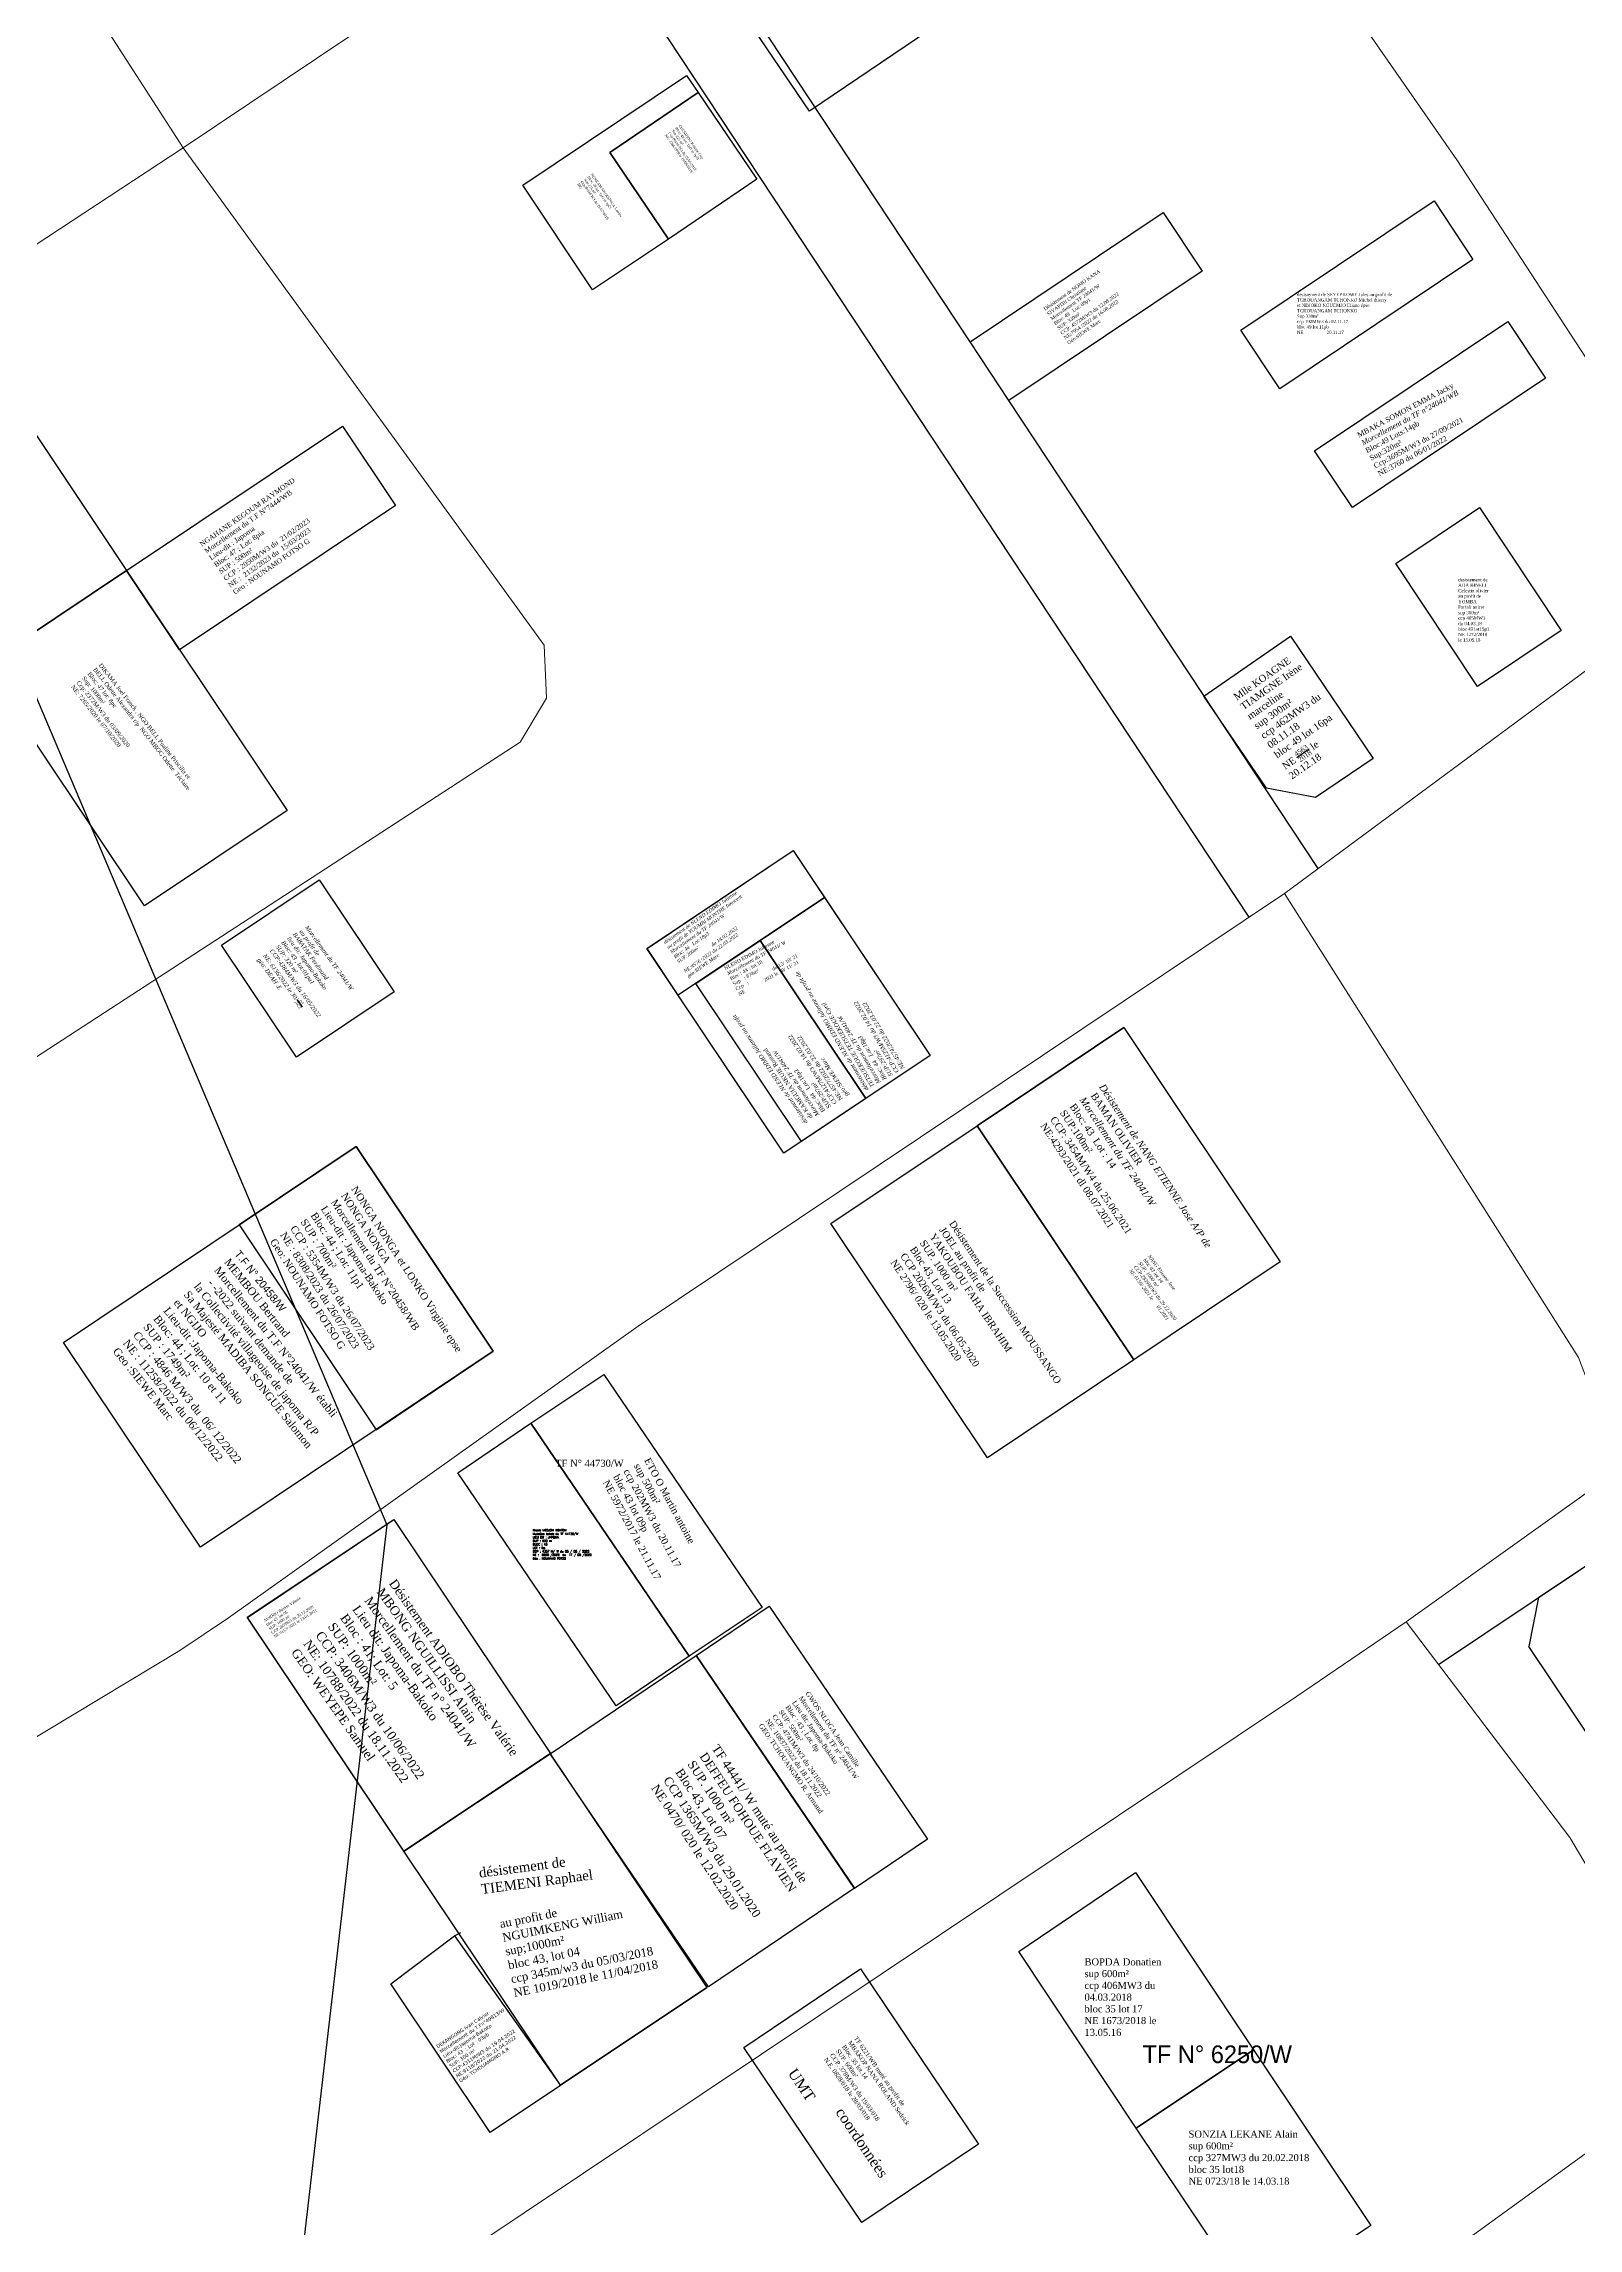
# Model space of a CAD drawing. Header units: millimetres. Extents: x 589619 to 593486, y 440379 to 445141.
# Drawn here: x 592029.3 to 592247.2, y 443443.1 to 443753.3 of the extents above; entities that cross this region are included whole.
import ezdxf

# ---------------------------------------------------------------- set-up
doc = ezdxf.new("R2010")
doc.units = ezdxf.units.MM
doc.header["$LTSCALE"] = 10
for name, color, linetype in [('end maj 26 02 2021', 7, 'Continuous'), ('MAJ DEC 2021', 7, 'Continuous'), ('MAJ JAN 2022', 1, 'Continuous'), ('MAJ NOV 2021', 7, 'Continuous'), ('MAJ OCT 2021', 7, 'Continuous'), ('Parcelle MAJ', 6, 'Continuous')]:
    doc.layers.add(name, color=color, linetype=linetype)
doc.layers.add('MAJ APRES LE 13.01.2023', color=222, linetype='Continuous', lineweight=30)
doc.layers.add('Roads_others', color=24, linetype='Continuous', lineweight=9)
doc.styles.add('Times 1.0', font='times.ttf', dxfattribs={"width": 0.99, "height": 1})

msp = doc.modelspace()

# ---------------------------------------------------------------- linework, layer by layer
at = {"lineweight": -3}
for p, q in [((592160.86, 443711.02), (592113.56, 443782.57)), ((592200.49, 443629.33), (592103.65, 443775.8)), ((592210.31, 443636.24), (592166.38, 443702.67))]:
    msp.add_line(p, q, dxfattribs=at)
at = {"color": 7, "lineweight": -3}
msp.add_line((592087.64, 443484.68), (592088.51, 443485.14), dxfattribs=at)
at = {"color": 232, "lineweight": 30, "flags": 128}
msp.add_lwpolyline([(589619, 444839), (589665, 444789), (589701, 444534), (591315, 445141), (591436, 445058), (592078, 443543), (591745, 440674), (591661, 440379)], dxfattribs=at)
msp.add_lwpolyline([(589619, 444839), (589665, 444789), (589701, 444534), (591315, 445141), (591436, 445058), (592078, 443543), (591745, 440674), (591661, 440379)], dxfattribs=at)
msp.add_lwpolyline([(589619, 444839), (589665, 444789), (589701, 444534), (591315, 445141), (591436, 445058), (592078, 443543), (591745, 440674), (591661, 440379)], dxfattribs=at)
msp.add_lwpolyline([(589619, 444839), (589665, 444789), (589701, 444534), (591315, 445141), (591436, 445058), (592078, 443543), (591745, 440674), (591661, 440379)], dxfattribs=at)
at = {"color": 5, "flags": 128}
for points in [[(592135.75, 443638.75), (592140.18, 443632.12), (592119.4, 443618.22), (592114.97, 443624.85)], [(592135.75, 443638.75), (592140.18, 443632.12), (592119.4, 443618.22), (592114.97, 443624.85)], [(592140.18, 443632.12), (592155.19, 443609.68), (592146.05, 443603.56), (592131.04, 443626)], [(592140.18, 443632.12), (592155.19, 443609.68), (592146.05, 443603.56), (592131.04, 443626)], [(592131.04, 443626), (592146.05, 443603.56), (592136.91, 443597.44), (592121.9, 443619.89)], [(592131.04, 443626), (592146.05, 443603.56), (592136.91, 443597.44), (592121.9, 443619.89)], [(592087.64, 443484.68), (592102.66, 443463.41), (592092.68, 443456.73), (592078.58, 443477.82)]]:
    msp.add_lwpolyline(points, close=True, dxfattribs=at)
at = {"color": 7, "lineweight": -3, "flags": 128}
msp.add_lwpolyline([(592068.43, 443634.62), (592079.08, 443618.7)], dxfattribs=at)
at = {"flags": 128}
msp.add_lwpolyline([(592098.46, 443557.44), (592120.94, 443524.35), (592110.59, 443517.33), (592088.12, 443550.42)], close=True, dxfattribs=at)
at = {"layer": 'end maj 26 02 2021'}
for p, q in [((592241.57, 443532.7), (592381.21, 443626.12)), ((592241.57, 443532.7), (592240.2, 443525.76)), ((592268, 443484.21), (592240.2, 443525.76))]:
    msp.add_line(p, q, dxfattribs=at)
at = {"layer": 'end maj 26 02 2021', "color": 150, "lineweight": -3}
msp.add_line((592102.69, 443463.44), (592123.46, 443477.34), dxfattribs=at)
msp.add_line((592102.69, 443463.44), (592123.46, 443477.34), dxfattribs=at)
at = {"layer": 'end maj 26 02 2021', "color": 3, "lineweight": -3, "flags": 128}
for points in [[(592154.14, 443778.83), (592165.35, 443762.27), (592138.03, 443743.77), (592126.81, 443760.33)], [(592154.14, 443778.83), (592165.35, 443762.27), (592138.03, 443743.77), (592126.81, 443760.33)], [(592121.97, 443524.46), (592144.42, 443491.41), (592123.69, 443477.42), (592101.22, 443510.52)], [(592121.97, 443524.46), (592144.42, 443491.41), (592123.69, 443477.42), (592101.22, 443510.52)]]:
    msp.add_lwpolyline(points, close=True, dxfattribs=at)
at = {"layer": 'end maj 26 02 2021', "color": 150}
for points in [[(592120.6, 443748.81), (592122.24, 443746.39), (592109.69, 443737.91), (592118.02, 443725.6), (592107.25, 443718.4), (592097.32, 443733.24)], [(592120.6, 443748.81), (592122.24, 443746.39), (592109.69, 443737.91), (592118.02, 443725.6), (592107.25, 443718.4), (592097.32, 443733.24)], [(592122.24, 443746.39), (592130.56, 443734.08), (592118.02, 443725.6), (592109.69, 443737.91)], [(592122.24, 443746.39), (592130.56, 443734.08), (592118.02, 443725.6), (592109.69, 443737.91)], [(592018.27, 443712.62), (592041.06, 443678.54), (592020.79, 443664.98), (591997.99, 443699.06)], [(592018.27, 443712.62), (592041.06, 443678.54), (592020.79, 443664.98), (591997.99, 443699.06)], [(592043.58, 443630.9), (592020.79, 443664.98), (592041.06, 443678.54), (592063.85, 443644.46)], [(592043.58, 443630.9), (592020.79, 443664.98), (592041.06, 443678.54), (592063.85, 443644.46)]]:
    msp.add_lwpolyline(points, close=True, dxfattribs=at)
at = {"layer": 'end maj 26 02 2021', "color": 150, "flags": 128}
for points in [[(592226.75, 443731.03), (592232.27, 443722.69), (592204.84, 443704.34), (592199.32, 443712.68)], [(592226.75, 443731.03), (592232.27, 443722.69), (592204.84, 443704.34), (592199.32, 443712.68)], [(592233.21, 443687.46), (592244.82, 443670), (592232.92, 443662.08), (592221.3, 443679.54)], [(592233.21, 443687.46), (592244.82, 443670), (592232.92, 443662.08), (592221.3, 443679.54)], [(592108.85, 443564.39), (592131.32, 443531.3), (592120.94, 443524.35), (592098.46, 443557.44)], [(592108.85, 443564.39), (592131.32, 443531.3), (592120.94, 443524.35), (592098.46, 443557.44)], [(592184.35, 443493.63), (592201.09, 443468.48), (592184.46, 443457.36), (592167.79, 443482.42)], [(592184.35, 443493.63), (592201.09, 443468.48), (592184.46, 443457.36), (592167.79, 443482.42)], [(592201.09, 443468.48), (592217.76, 443443.54), (592201.14, 443432.42), (592184.46, 443457.36)], [(592201.09, 443468.48), (592217.76, 443443.54), (592201.14, 443432.42), (592184.46, 443457.36)]]:
    msp.add_lwpolyline(points, close=True, dxfattribs=at)
at = {"layer": 'end maj 26 02 2021', "color": 150, "lineweight": -3, "flags": 128}
for points in [[(592206.38, 443669.22), (592218.11, 443651.82), (592209.9, 443646.29), (592202.96, 443647.64), (592194.03, 443660.68)], [(592206.38, 443669.22), (592218.11, 443651.82), (592209.9, 443646.29), (592202.96, 443647.64), (592194.03, 443660.68)], [(592161.87, 443599.7), (592184.11, 443566.45), (592163.33, 443552.55), (592141.09, 443585.8)], [(592161.87, 443599.7), (592184.11, 443566.45), (592163.33, 443552.55), (592141.09, 443585.8)]]:
    msp.add_lwpolyline(points, close=True, dxfattribs=at)
for points in [[(592182.68, 443613.63), (592161.87, 443599.7)], [(592182.68, 443613.63), (592161.87, 443599.7)], [(592182.68, 443613.63), (592161.87, 443599.7)], [(592182.68, 443613.63), (592161.87, 443599.7)], [(592079.02, 443543.78), (592101.26, 443510.54)], [(592079.02, 443543.78), (592101.26, 443510.54)], [(592079.02, 443543.78), (592101.26, 443510.54)], [(592079.02, 443543.78), (592101.26, 443510.54)]]:
    msp.add_lwpolyline(points, dxfattribs=at)
at = {"layer": 'end maj 26 02 2021', "color": 150, "linetype": 'ByBlock', "lineweight": -3, "ltscale": 0.0014, "flags": 128}
for points in [[(592182.68, 443613.63), (592204.88, 443580.35), (592184.11, 443566.45), (592161.87, 443599.7)], [(592182.68, 443613.63), (592204.88, 443580.35), (592184.11, 443566.45), (592161.87, 443599.7)], [(592182.68, 443613.63), (592204.88, 443580.35), (592184.11, 443566.45), (592161.87, 443599.7)], [(592182.68, 443613.63), (592204.88, 443580.35), (592184.11, 443566.45), (592161.87, 443599.7)], [(592079.02, 443543.78), (592101.26, 443510.54), (592080.48, 443496.64), (592058.24, 443529.88)], [(592079.02, 443543.78), (592101.26, 443510.54), (592080.48, 443496.64), (592058.24, 443529.88)], [(592079.02, 443543.78), (592101.26, 443510.54), (592080.48, 443496.64), (592058.24, 443529.88)], [(592079.02, 443543.78), (592101.26, 443510.54), (592080.48, 443496.64), (592058.24, 443529.88)], [(592101.22, 443510.52), (592123.46, 443477.34), (592102.69, 443463.44), (592080.45, 443496.69)], [(592101.22, 443510.52), (592123.46, 443477.34), (592102.69, 443463.44), (592080.45, 443496.69)]]:
    msp.add_lwpolyline(points, close=True, dxfattribs=at)
at = {"layer": 'end maj 26 02 2021', "color": 3}
msp.add_lwpolyline([(592145.3, 443479.98), (592162.06, 443455.09), (592145.46, 443443.93), (592128.71, 443468.82)], close=True, dxfattribs=at)
msp.add_lwpolyline([(592145.3, 443479.98), (592162.06, 443455.09), (592145.46, 443443.93), (592128.71, 443468.82)], close=True, dxfattribs=at)
at = {"layer": 'MAJ APRES LE 13.01.2023', "color": 232, "lineweight": 30, "flags": 128}
msp.add_lwpolyline([(592071.72, 443699.05), (592079.26, 443687.78), (592048.59, 443667.27), (592041.06, 443678.54)], close=True, dxfattribs=at)
at = {"layer": 'MAJ APRES LE 13.01.2023', "flags": 128}
msp.add_lwpolyline([(592073.68, 443596.73), (592057.04, 443585.6), (592076.49, 443556.53), (592093.12, 443567.66)], close=True, dxfattribs=at)
at = {"layer": 'MAJ DEC 2021', "linetype": 'ByBlock', "lineweight": -3, "ltscale": 0.0014, "flags": 128}
msp.add_lwpolyline([(592237.21, 443713.87), (592242.6, 443705.82), (592215.17, 443687.47), (592209.78, 443695.52)], close=True, dxfattribs=at)
msp.add_lwpolyline([(592237.21, 443713.87), (592242.6, 443705.82), (592215.17, 443687.47), (592209.78, 443695.52)], close=True, dxfattribs=at)
at = {"layer": 'MAJ JAN 2022', "color": 6, "lineweight": -3, "ltscale": 0.0014}
msp.add_line((592227.37, 443523.21), (592391.77, 443633.18), dxfattribs=at)
at = {"layer": 'MAJ JAN 2022', "flags": 128}
msp.add_lwpolyline([(592237.21, 443713.87), (592242.6, 443705.82), (592215.17, 443687.47), (592209.79, 443695.52)], close=True, dxfattribs=at)
msp.add_lwpolyline([(592237.21, 443713.87), (592242.6, 443705.82), (592215.17, 443687.47), (592209.79, 443695.52)], close=True, dxfattribs=at)
at = {"layer": 'MAJ JAN 2022', "color": 7, "ltscale": 0.0014, "flags": 128}
msp.add_lwpolyline([(592068.43, 443634.63), (592079.08, 443618.7), (592065.19, 443609.42), (592054.54, 443625.34)], close=True, dxfattribs=at)
at = {"layer": 'MAJ NOV 2021', "flags": 128}
msp.add_lwpolyline([(592135.75, 443638.75), (592155.19, 443609.67), (592134.41, 443595.78), (592114.96, 443624.85)], close=True, dxfattribs=at)
msp.add_lwpolyline([(592135.75, 443638.75), (592155.19, 443609.67), (592134.41, 443595.78), (592114.96, 443624.85)], close=True, dxfattribs=at)
at = {"layer": 'Parcelle MAJ', "color": 6, "lineweight": 30}
for p, q in [((592160.86, 443711.02), (592188.29, 443729.37)), ((592193.81, 443721.02), (592166.38, 443702.67)), ((592166.38, 443702.67), (592160.86, 443711.02))]:
    msp.add_line(p, q, dxfattribs=at)
at = {"layer": 'Parcelle MAJ', "color": 6, "lineweight": 30, "flags": 128}
msp.add_lwpolyline([(592188.29, 443729.37), (592193.81, 443721.02), (592166.38, 443702.67), (592160.86, 443711.02), (592188.29, 443729.37)], dxfattribs=at)
for points in [[(592073.68, 443596.73), (592093.12, 443567.66), (592051.56, 443539.86), (592032.12, 443568.93)], [(592079.02, 443543.78), (592101.26, 443510.54), (592080.44, 443496.68), (592058.2, 443529.93)], [(592132.32, 443531.47), (592154.79, 443498.38), (592144.45, 443491.36), (592121.97, 443524.46)]]:
    msp.add_lwpolyline(points, close=True, dxfattribs=at)
at = {"layer": 'Roads_others'}
msp.add_line((592100.37, 443667.93), (592049.08, 443738.56), dxfattribs=at)
for points in [[(591944.11, 443894.94), (591993.76, 443825.92), (592006.44, 443804.64), (592049.08, 443738.56)], [(592089.08, 443439.68), (592207.23, 443518.62), (592222.81, 443529.23), (592251, 443549.4), (592303.84, 443581.62), (592326.45, 443597.91), (592341.48, 443610.79), (592354.04, 443621.6), (592384.18, 443644.35), (592407.39, 443655.97), (592437.29, 443673.74), (592466.45, 443692.56), (592533.1, 443742.9), (592536.97, 443749.27), (592536.36, 443756.23), (592522.64, 443779.13), (592464.05, 443862.19), (592444.96, 443889.82)], [(591921.05, 443655.77), (591927.68, 443660.06), (591936.16, 443664.94), (591948.95, 443671.92), (591967.4, 443684.88), (591982.23, 443694.63), (592049.08, 443738.56), (592072.74, 443754.42), (592107.85, 443778.71), (592171.09, 443821.52), (592210.52, 443848.62), (592231.23, 443862.63)], [(592267.85, 443678.75), (592229.98, 443736.83), (592171.09, 443821.52)], [(592334.22, 443718.16), (592267.85, 443678.75), (592205.52, 443632.69), (592113.72, 443571.23), (592055.55, 443529.82), (592048.63, 443525.16), (591999.6, 443495.68), (591984.58, 443484.28), (591965.99, 443469.03)], [(591918.01, 443539.05), (591991.47, 443585.59), (592096.97, 443654.17), (592100.68, 443660.39), (592100.37, 443667.93)], [(592251, 443549.4), (592249.66, 443560.42), (592247.27, 443566.77), (592205.52, 443632.69)], [(592257.2, 443463.7), (592258.23, 443471.69), (592255.4, 443482.78), (592246.01, 443498.6), (592222.81, 443529.23)], [(592060.9, 443325.67), (592074.65, 443335.67), (592100.99, 443354.4), (592130, 443374.55), (592164.37, 443397.8), (592201.27, 443421.05), (592216, 443430.38), (592252, 443456.45), (592257.2, 443463.7)]]:
    msp.add_lwpolyline(points, dxfattribs=at)

# ---------------------------------------------------------------- texts
at = {"attachment_point": 1}
for s, insert, char_height, width, rotation in [('{\\fTimes New Roman|b0|i0|c0|p18;\\C1;Désistement de NOMO KANA \\P\\C256;SIYAPDJI Christiane\\P\\C1;Morcellement TF 24041/W\\C256;\\PBloc: 49   Lot: 09p1\\PSUP: 330m²\\PCCP: 4572M/W3 du 12.08.2022\\PNE:7954 /2022 du 16.08.2022\\P\\C1;Géo:SIEWE Marc}', (592171.23, 443715.81), 0.5, 24.0228, 34.9287), ('{\\fTimes New Roman|b0|i1|c0|p18;\\C1;désistement de NLEND EDIMO Julienne\\Pau profit de\\C256; YOUMBI MONTHE Innocent\\P\\C1;Morcellement du TF 24041/W\\C256;\\PBloc: 44   Lot:18p3\\PSUP:200m²\\PCCP:4125M/W3 du 14.02.2022\\PNE:4576 /2022 du 22.03.2022\\P\\C1;géo:SIEWE Marc}', (592117.24, 443625.88), 0.5, 24.0228, 34.9287), ('{\\fTimes New Roman|b0|i1|c0|p18;\\C1;désistement de NLEND EDIMO Julienne\\Pau profit de\\C256; YOUMBI MONTHE Innocent\\P\\C1;Morcellement du TF 24041/W\\C256;\\PBloc: 44   Lot:18p3\\PSUP:200m²\\PCCP:4125M/W3 du 14.02.2022\\PNE:4576 /2022 du 22.03.2022\\P\\C1;géo:SIEWE Marc}', (592117.24, 443625.88), 0.5, 24.0228, 34.9287), ('{\\fTimes New Roman|b0|i1|c0|p18;\\C1;désistement de NLEND EDIMO Julienne au profit de\\C256; TETSUEKOUE TETSUEKOUE Cyril\\P\\C1;Morcellement du TF 24041/W\\C256;\\PBloc: 44   Lot:18p3\\PSUP:297m²\\PCCP:4125M/W3 du 14.02.2022\\PNE:4574/2022 du 22.03.2022}', (592145.94, 443604.55), 0.6, 24.0228, 120.6716), ('{\\fTimes New Roman|b0|i1|c0|p18;\\C1;désistement de NLEND EDIMO Julienne au profit de\\C256; TETSUEKOUE TETSUEKOUE Cyril\\P\\C1;Morcellement du TF 24041/W\\C256;\\PBloc: 44   Lot:18p3\\PSUP:297m²\\PCCP:4125M/W3 du 14.02.2022\\PNE:4574/2022 du 22.03.2022}', (592145.94, 443604.55), 0.6, 24.0228, 120.6716), ('{\\fTimes New Roman|b0|i1|c0|p18;\\C1;désistement de NLEND EDIMO Julienne au profit\\P de \\fTimes New Roman|b0|i0|c0|p18;\\C256;KAMGUIA NKUIE Rostand\\P\\fTimes New Roman|b0|i1|c0|p18;\\C1;Morcellement du TF 24041/W\\fTimes New Roman|b0|i0|c0|p18;\\C256;\\PBloc: 44   Lot:18p2\\PSUP:297m²\\PCCP:4127M/W3 du 14.02.2022\\PNE:4577/2022 du 22.03.2022\\P\\fTimes New Roman|b0|i1|c0|p18;\\C1;géo:SIEWE Marc}', (592137.31, 443599.84), 0.6, 24.0228, 123.813), ('{\\fTimes New Roman|b0|i1|c0|p18;\\C1;désistement de NLEND EDIMO Julienne au profit\\P de \\fTimes New Roman|b0|i0|c0|p18;\\C256;KAMGUIA NKUIE Rostand\\P\\fTimes New Roman|b0|i1|c0|p18;\\C1;Morcellement du TF 24041/W\\fTimes New Roman|b0|i0|c0|p18;\\C256;\\PBloc: 44   Lot:18p2\\PSUP:297m²\\PCCP:4127M/W3 du 14.02.2022\\PNE:4577/2022 du 22.03.2022\\P\\fTimes New Roman|b0|i1|c0|p18;\\C1;géo:SIEWE Marc}', (592137.31, 443599.84), 0.6, 24.0228, 123.813), ('\\A1;{\\fTimes New Roman|b0|i0|c186|p18;\\C1;Désistement ADIOBO Thérèse \\fTimes New Roman|b0|i0|c0|p18;Valérie\\fTimes New Roman|b0|i0|c186|p18;\\P\\C256;MBONG NGUILLISSI Alain\\P\\C1;Morcellement du TF n° 24041/W\\C256;      \\PLieu dit: Japoma-Bakoko \\PBloc : 41; Lot: 5                                                      SUP: 1000m²                                                          CCP: 3406M/W3 du 10/06/2022                             NE: 10788/2022 du 18.11.2022                            \\C1;GEO: WEYEPE Samuel}', (592079.3, 443535.46), 1.27648, 40.4611, 305.3188), ('\\A1;{\\fTimes New Roman|b0|i0|c0|p18;GWOS NLOGA Jean Camille \\P\\C1;Morcellement du TF n° 24041/W\\C256;      \\PLieu dit: Japoma-Bakoko \\PBloc : 43 ; Lot: 8p                                                       SUP: 500m²                                                          CCP: 4741M/W3 du 24/10/2022                              NE: 10837/2022 du 18.11.2022                            GEO: TCHOUANGMO R. Armand}', (592137.99, 443519.46), 0.6887, 21.8298, 304.5881), ('{\\fVerdana|b0|i0|c0|p34;DEKANGONG Ivan Calvier\\P\\C1;Morcellement du T.Fn%%D49813/W\\P\\C256;Lieu-dit:Japoma-Bakoko\\PBloc: 43  ; Lot : 03pb\\C1;\\P\\C256;SUP: 300 m²\\PCCP:4311M/W3 du 19.04.2022\\PNE:9118/2022 du 21.04.2022\\P\\C1;Géo: TCHOUAMGMO A.R}', (592084.98, 443469.09), 0.5, 17.825, 33.5564)]:
    msp.add_mtext(s, dxfattribs=dict(at, insert=insert, char_height=char_height, width=width, rotation=rotation))
at = {"color": 3, "attachment_point": 1}
for s, insert, char_height, width, rotation in [('\\A1;{\\fTimes New Roman|b0|i0|c0|p18;NONGA NONGA et LONKO Virginie epse NONGA NONGA     \\P\\C1;Morcellement du TF N°20458/WB\\P\\C256;Lieu-dit : Japoma-Bakoko\\PBloc: 44 ; Lot: 11p1\\PSUP : 700m²\\PCCP : 5354M/W3 du 26/07/2023\\PNE : 8308/2023 du 26/07/2023\\P\\C1;Geo: NOUNAMO FOTSO G}', (592073.78, 443591.25), 1.0299, 28.8698, 302.8441), ('{\\C7;T.F N° 20458/W\\P\\fTimes New Roman|b0|i0|c186|p18;MEMBOU Bertrand\\P\\C1;Morcellement du T.F N°24041/W établi \\P  - -2022 suivant demande de \\Pla Collectivité villageoise de japoma R/P\\PSa Majesté MADIBA SONGUE Salomon\\Pet NGIJO\\P\\C256;Lieu-dit :Japoma-Bakoko\\PBloc: 44 ; Lot: 10 et 11\\PSUP : 1749m²\\PCCP : 4846 M/W3 du  06/ 12/2022\\PNE : 11258/2022 du 06/12/2022\\P\\C1;Geo :SIEWE Marc}', (592057.16, 443582.14), 1.1053, 82.6551, 308.6819)]:
    msp.add_mtext(s, dxfattribs=dict(at, insert=insert, char_height=char_height, width=width, rotation=rotation))
at = {"insert": (592098.74, 443542.4), "char_height": 0.3, "attachment_point": 1}
msp.add_mtext_dynamic_manual_height_columns('{\\Fromanc|c0;Nicole MEDJOM NGATOM \\PMutation totale du TF 44730/W  \\PLIEU DIT : JAPOMA      \\PSUP : 500 m}²{\\Fromanc|c0; \\PBLOC : 43 \\PLOT : 9p   \\PCCP : 4357 M/ W du 05 / 05 / 2022 \\PNE :  6856 /2022  du  17 / 06 /2022\\PGéo : NOUNAMO FOTSO}', width=62.0824, gutter_width=12.5, heights=[0], dxfattribs=at)
at = {"layer": 'end maj 26 02 2021', "attachment_point": 1}
for s, width, heights, insert, char_height, rotation in [('{\\fTimes New Roman|b0|i0|c0|p18;CHENDJOU Kengne Guy\\PBloc: 48 lot: 1pf1 et 1pf3\\PSup:225 m²\\PCcp:891M/W3 du 25/07/2019\\PNE: 4766/2019 le 19/09/2019}', 139.3809, [32.31], (592119.73, 443741.88), 0.3569, 304.8699), ('{\\fTimes New Roman|b0|i0|c0|p18;CHENDJOU Kengne Guy\\PBloc: 48 lot: 1pf1 et 1pf3\\PSup:225 m²\\PCcp:891M/W3 du 25/07/2019\\PNE: 4766/2019 le 19/09/2019}', 139.3809, [32.31], (592119.73, 443741.88), 0.3569, 304.8699), ('{\\fTimes New Roman|b0|i0|c0|p18;NENKAM NKOUONGA Landry\\PBloc: 48 lot: 1pf2 et 1pf3\\PSup:275 m²\\PCcp:891M/W3 du 25/07/2019\\PNE: 4793/2019 le 19/09/2019}', 139.3809, [32.31], (592107.27, 443734.94), 0.3569, 304.8699), ('{\\fTimes New Roman|b0|i0|c0|p18;NENKAM NKOUONGA Landry\\PBloc: 48 lot: 1pf2 et 1pf3\\PSup:275 m²\\PCcp:891M/W3 du 25/07/2019\\PNE: 4793/2019 le 19/09/2019}', 139.3809, [32.31], (592107.27, 443734.94), 0.3569, 304.8699), ('{\\fTimes New Roman|b0|i0|c0|p18;DIKAMA Joel Franck , NGO BELL Pualine Priscilia et\\PBELL Odette Alexandra r/p  NGO MBOG Odette  Téclaire\\PBloc: 47 lot: 8pe\\PSup: 1000m²\\PCcp: 2372M/W3 du 03/09/2020\\PNE: 7265/2020 le 07/10/2020}', 48.2286, [15.37], (592037.53, 443665.43), 0.6, 308.0204), ('{\\fTimes New Roman|b0|i0|c0|p18;DIKAMA Joel Franck , NGO BELL Pualine Priscilia et\\PBELL Odette Alexandra r/p  NGO MBOG Odette  Téclaire\\PBloc: 47 lot: 8pe\\PSup: 1000m²\\PCcp: 2372M/W3 du 03/09/2020\\PNE: 7265/2020 le 07/10/2020}', 48.2286, [15.37], (592037.53, 443665.43), 0.6, 308.0204), ('{\\fTimes New Roman|b0|i0|c0|p18;\\C1;TF 6221/WB muté au profit de\\C256; \\PMBAKOP NANA ROLAND Sedrick\\PBloc. 35 lot.14\\PSUP. 600m²\\PCCP. 378M/W3 du 19/03/018\\PN.E. 0828/018 le 28/03/018}', 73.1894, [37.13], (592144.83, 443470.46), 0.625, 305.2254), ('{\\fTimes New Roman|b0|i0|c0|p18;\\C1;TF 6221/WB muté au profit de\\C256; \\PMBAKOP NANA ROLAND Sedrick\\PBloc. 35 lot.14\\PSUP. 600m²\\PCCP. 378M/W3 du 19/03/018\\PN.E. 0828/018 le 28/03/018}', 73.1894, [37.13], (592144.83, 443470.46), 0.625, 305.2254)]:
    msp.add_mtext_dynamic_manual_height_columns(s, width=width, gutter_width=12.5, heights=heights, dxfattribs=dict(at, insert=insert, char_height=char_height, rotation=rotation))
at = {"layer": 'end maj 26 02 2021', "color": 150, "linetype": 'ByBlock', "lineweight": -3, "ltscale": 0.0014, "attachment_point": 1, "style": 'Times 1.0'}
for s, insert, char_height, width in [('desistement de SEYEP LOWE Jules au profit de\\PTCHOUANGAM TCHONKO Michel thierry et NDJOKO NGUEMJO Eliane épse TCHOUANGAM TCHONKO\\PSup 330m²\\Pccp 192MW3 du 02.11.17\\Pbloc 49 lot 11pb\\PNE 5913/17 le 20.11.17', (592207.27, 443717.95), 0.4596, 13.0462), ('desistement de SEYEP LOWE Jules au profit de\\PTCHOUANGAM TCHONKO Michel thierry et NDJOKO NGUEMJO Eliane épse TCHOUANGAM TCHONKO\\PSup 330m²\\Pccp 192MW3 du 02.11.17\\Pbloc 49 lot 11pb\\PNE 5913/17 le 20.11.17', (592207.27, 443717.95), 0.4596, 13.0462), ('desistement de ADA BINELI Celestin olivier\\Pau profit de YOMBA Parfait anicet\\Psup 300m²\\Pccp 405MW3 du 04.03.18\\Pbloc 49 lot15p1\\PNE 1272/2018 le 15.05.18 ', (592230.18, 443677.46), 0.4668, 4.4422), ('desistement de ADA BINELI Celestin olivier\\Pau profit de YOMBA Parfait anicet\\Psup 300m²\\Pccp 405MW3 du 04.03.18\\Pbloc 49 lot15p1\\PNE 1272/2018 le 15.05.18 ', (592230.18, 443677.46), 0.4668, 4.4422), ('{\\C1;TF N° 44730/W}', (592101.93, 443552.26), 1, 16.7708), ('{\\C1;TF N° 44730/W}', (592101.93, 443552.26), 1, 16.7708), ('BOPDA Donatien \\Psup 600m²\\Pccp 406MW3 du 04.03.2018\\Pbloc 35 lot 17\\PNE 1673/2018 le 13.05.16', (592177.1, 443481.46), 1, 11.829), ('BOPDA Donatien \\Psup 600m²\\Pccp 406MW3 du 04.03.2018\\Pbloc 35 lot 17\\PNE 1673/2018 le 13.05.16', (592177.1, 443481.46), 1, 11.829), ('SONZIA LEKANE Alain \\Psup 600m²\\Pccp 327MW3 du 20.02.2018\\Pbloc 35 lot18 \\PNE 0723/18 le 14.03.18', (592191.88, 443457), 1, 16.5042), ('SONZIA LEKANE Alain \\Psup 600m²\\Pccp 327MW3 du 20.02.2018\\Pbloc 35 lot18 \\PNE 0723/18 le 14.03.18', (592191.88, 443457), 1, 16.5042)]:
    msp.add_mtext(s, dxfattribs=dict(at, insert=insert, char_height=char_height, width=width))
for s, insert, char_height, width, rotation in [('\\A1;Mlle KOAGNE TIAMGNE Irène marceline\\Psup 300m²\\Pccp 462MW3 du 08.11.18\\Pbloc 49 lot 16pa\\PNE {\\H0.7x;\\S4563/2018;} le 20.12.18', (592198.15, 443660.86), 1, 10.5469, 35.0161), ('\\A1;Mlle KOAGNE TIAMGNE Irène marceline\\Psup 300m²\\Pccp 462MW3 du 08.11.18\\Pbloc 49 lot 16pa\\PNE {\\H0.7x;\\S4563/2018;} le 20.12.18', (592198.15, 443660.86), 1, 10.5469, 35.0161), ('{\\fTimes New Roman|b0|i1|c0|p18;\\W1;\\C1;Désistement de NANG ETIENNE Jose A/P de\\P \\fTimes New Roman|b0|i0|c0|p18;\\C256;BAMAN OLIVIER \\P\\fTimes New Roman|b0|i1|c0|p18;\\C1;Morcellement du TF 24041/W\\P\\fTimes New Roman|b0|i0|c0|p18;\\C256;Bloc: 43  Lot : 14\\PSUP:100m²\\PCCP: 3454M/W4 du 25.06.2021\\PNE:4293/2021 dl 08.07.2021}', (592179.95, 443605.76), 1, 68.2907, 303.6351), ('{\\fTimes New Roman|b0|i1|c0|p18;\\W1;\\C1;Désistement de NANG ETIENNE Jose A/P de\\P \\fTimes New Roman|b0|i0|c0|p18;\\C256;BAMAN OLIVIER \\P\\fTimes New Roman|b0|i1|c0|p18;\\C1;Morcellement du TF 24041/W\\P\\fTimes New Roman|b0|i0|c0|p18;\\C256;Bloc: 43  Lot : 14\\PSUP:100m²\\PCCP: 3454M/W4 du 25.06.2021\\PNE:4293/2021 dl 08.07.2021}', (592179.95, 443605.76), 1, 68.2907, 303.6351), ('{\\C1;Désistement de la Succession MOUSSANGO\\PJOEL au profit de\\P\\C256;YAKOUBOU FAHA IBRAHIM\\PSUP. 1000 m²\\PBloc 43, Lot 13\\PCCP 2026M/W3 du 06.05.2020\\PNE 2796/ 020 le 13.05.2020}', (592158.66, 443586.37), 1, 68.2907, 303.6351), ('{\\C1;Désistement de la Succession MOUSSANGO\\PJOEL au profit de\\P\\C256;YAKOUBOU FAHA IBRAHIM\\PSUP. 1000 m²\\PBloc 43, Lot 13\\PCCP 2026M/W3 du 06.05.2020\\PNE 2796/ 020 le 13.05.2020}', (592158.66, 443586.37), 1, 68.2907, 303.6351), ('{\\fTimes New Roman|b0|i1|c0|p18;\\C256;NANG Etienne Jose\\Pbloc 43 lot 14\\P\\fTimes New Roman|b0|i1|c186|p18;SUP. \\fTimes New Roman|b0|i1|c0|p18;1000\\fTimes New Roman|b0|i1|c186|p18; m²\\PCCP\\fTimes New Roman|b0|i1|c0|p18;.2859\\fTimes New Roman|b0|i1|c186|p18;M/W\\fTimes New Roman|b0|i1|c0|p18;3\\fTimes New Roman|b0|i1|c186|p18; du \\fTimes New Roman|b0|i1|c0|p18;29\\fTimes New Roman|b0|i1|c186|p18;.\\fTimes New Roman|b0|i1|c0|p18;12\\fTimes New Roman|b0|i1|c186|p18;.202\\fTimes New Roman|b0|i1|c0|p18;0\\fTimes New Roman|b0|i1|c186|p18;\\PNE \\fTimes New Roman|b0|i1|c0|p18;0159\\fTimes New Roman|b0|i1|c186|p18;/ \\fTimes New Roman|b0|i1|c0|p18;2021\\fTimes New Roman|b0|i1|c186|p18; le 13.\\fTimes New Roman|b0|i1|c0|p18;01.2021}', (592186.47, 443581.43), 0.5, 28.0173, 306.9654), ('{\\fTimes New Roman|b0|i1|c0|p18;\\C256;NANG Etienne Jose\\Pbloc 43 lot 14\\P\\fTimes New Roman|b0|i1|c186|p18;SUP. \\fTimes New Roman|b0|i1|c0|p18;1000\\fTimes New Roman|b0|i1|c186|p18; m²\\PCCP\\fTimes New Roman|b0|i1|c0|p18;.2859\\fTimes New Roman|b0|i1|c186|p18;M/W\\fTimes New Roman|b0|i1|c0|p18;3\\fTimes New Roman|b0|i1|c186|p18; du \\fTimes New Roman|b0|i1|c0|p18;29\\fTimes New Roman|b0|i1|c186|p18;.\\fTimes New Roman|b0|i1|c0|p18;12\\fTimes New Roman|b0|i1|c186|p18;.202\\fTimes New Roman|b0|i1|c0|p18;0\\fTimes New Roman|b0|i1|c186|p18;\\PNE \\fTimes New Roman|b0|i1|c0|p18;0159\\fTimes New Roman|b0|i1|c186|p18;/ \\fTimes New Roman|b0|i1|c0|p18;2021\\fTimes New Roman|b0|i1|c186|p18; le 13.\\fTimes New Roman|b0|i1|c0|p18;01.2021}', (592186.47, 443581.43), 0.5, 28.0173, 306.9654), ('ETO O Martin antoine\\Psup 500m²\\Pccp 202MW3 du 20.11.17\\Pbloc 43 lot 09p\\PNE 5972/2017 le 21.11.17', (592115.42, 443552.67), 1, 32.7056, 298.1626), ('ETO O Martin antoine\\Psup 500m²\\Pccp 202MW3 du 20.11.17\\Pbloc 43 lot 09p\\PNE 5972/2017 le 21.11.17', (592115.42, 443552.67), 1, 32.7056, 298.1626), ('{\\C256;ADIOBO thérèse Valerie\\Pbloc 43  lot 05\\P\\fTimes New Roman|b0|i0|c186|p18;SUP. \\fTimes New Roman|b0|i0|c0|p18;1000\\fTimes New Roman|b0|i0|c186|p18; m²\\PCCP\\fTimes New Roman|b0|i0|c0|p18;.2859\\fTimes New Roman|b0|i0|c186|p18;W\\fTimes New Roman|b0|i0|c0|p18;3\\fTimes New Roman|b0|i0|c186|p18; du \\fTimes New Roman|b0|i0|c0|p18;29\\fTimes New Roman|b0|i0|c186|p18;.\\fTimes New Roman|b0|i0|c0|p18;12\\fTimes New Roman|b0|i0|c186|p18;.202\\fTimes New Roman|b0|i0|c0|p18;0\\fTimes New Roman|b0|i0|c186|p18;\\PNE \\fTimes New Roman|b0|i0|c0|p18;0157\\fTimes New Roman|b0|i0|c186|p18;/ \\fTimes New Roman|b0|i0|c0|p18;2021\\fTimes New Roman|b0|i0|c186|p18; le 13.\\fTimes New Roman|b0|i0|c0|p18;01.2021}', (592060.46, 443529.52), 0.4, 28.0173, 32.7178), ('{\\C1;TF 44441/ W muté au profit de\\P\\C256;DEFFEU FOHOUE FLAVIEN\\PSUP. 1000 m²\\PBloc 43, Lot 07\\PCCP 1365M/W3 du 29.01.2020\\PNE 0470/ 020 le 12.02.2020}', (592125.13, 443511.98), 1.2344, 59.5076, 303.4312), ('{\\C1;TF 44441/ W muté au profit de\\P\\C256;DEFFEU FOHOUE FLAVIEN\\PSUP. 1000 m²\\PBloc 43, Lot 07\\PCCP 1365M/W3 du 29.01.2020\\PNE 0470/ 020 le 12.02.2020}', (592125.13, 443511.98), 1.2344, 59.5076, 303.4312)]:
    msp.add_mtext(s, dxfattribs=dict(at, insert=insert, char_height=char_height, width=width, rotation=rotation))
at = {"layer": 'end maj 26 02 2021', "color": 150, "linetype": 'ByBlock', "lineweight": -3, "width": 34.1708, "attachment_point": 1, "style": 'Times 1.0'}
for s, insert, char_height, rotation in [('{\\C1;désistement de\\P\\C0;TIEMENI Raphael}', (592091.01, 443494.29), 1.4, 7.5103), ('{\\C1;désistement de\\P\\C0;TIEMENI Raphael}', (592091.01, 443494.29), 1.4, 7.5103), ('{\\C1;au profit de\\P\\C0;NGUIMKENG William\\Psup;1000m²\\Pbloc 43, lot 04\\Pccp 345m/w3 du 05/03/2018\\PNE 1019/2018 le 11/04/2018}', (592093.94, 443486.94), 1.2, 11.3535), ('{\\C1;au profit de\\P\\C0;NGUIMKENG William\\Psup;1000m²\\Pbloc 43, lot 04\\Pccp 345m/w3 du 05/03/2018\\PNE 1019/2018 le 11/04/2018}', (592093.94, 443486.94), 1.2, 11.3535)]:
    msp.add_mtext(s, dxfattribs=dict(at, insert=insert, char_height=char_height, rotation=rotation))
at = {"layer": 'end maj 26 02 2021', "color": 150, "lineweight": -3, "insert": (592138.23, 443467.41), "char_height": 1.5023, "width": 23.0777, "attachment_point": 1, "rotation": 304.0287}
msp.add_mtext('{\\fTimes New Roman|b0|i0|c0|p18;\\C1;Mauvais coordonnées UMT}', dxfattribs=at)
msp.add_mtext('{\\fTimes New Roman|b0|i0|c0|p18;\\C1;Mauvais coordonnées UMT}', dxfattribs=at)
at = {"layer": 'end maj 26 02 2021', "color": 1, "insert": (592185.35, 443469.09), "char_height": 2.5, "width": 21.0232, "attachment_point": 1}
msp.add_mtext('TF N° 6250/W', dxfattribs=at)
msp.add_mtext('TF N° 6250/W', dxfattribs=at)
at = {"layer": 'MAJ APRES LE 13.01.2023', "color": 232, "lineweight": 30, "insert": (592051.33, 443682.47), "char_height": 0.7084, "width": 17.5978, "attachment_point": 1, "rotation": 34.8508}
msp.add_mtext('{\\fTimes New Roman|b0|i0|c0|p18;NGAHANE KEGOUM RAYMOND   \\P\\C1;Morcellement du T.F N°7444/WB    \\P\\C256;Lieu-dit : Japoma \\PBloc: 47 ; Lot: 8pia\\PSUP : 500m²\\PCCP : 2050M/W3 du  21/02/2023\\PNE :  2132/2023 du  15/03/2023\\P\\C1;Geo : NOUNAMO FOTSO G}', dxfattribs=at)
at = {"layer": 'MAJ JAN 2022', "insert": (592215.74, 443698.04), "char_height": 0.7433, "width": 19.6317, "attachment_point": 1, "rotation": 27.9662}
msp.add_mtext('{\\fTimes New Roman|b0|i0|c0|p18;MBAKA SOMON EMMA Jacky\\P\\fTimes New Roman|b0|i1|c0|p18;\\C1;Morcellement du TF n°24041/WB\\P\\fTimes New Roman|b0|i0|c0|p18;\\C256;Bloc:49 Lots:14pb\\PSup:320m²\\PCcp:3695M/W3 du 27/09/2021\\PNE:3760 du 06/01/2022}', dxfattribs=at)
msp.add_mtext('{\\fTimes New Roman|b0|i0|c0|p18;MBAKA SOMON EMMA Jacky\\P\\fTimes New Roman|b0|i1|c0|p18;\\C1;Morcellement du TF n°24041/WB\\P\\fTimes New Roman|b0|i0|c0|p18;\\C256;Bloc:49 Lots:14pb\\PSup:320m²\\PCcp:3695M/W3 du 27/09/2021\\PNE:3760 du 06/01/2022}', dxfattribs=at)
at = {"layer": 'MAJ NOV 2021', "insert": (592125.86, 443622.22), "char_height": 0.5, "width": 23.2989, "attachment_point": 1, "rotation": 28.7299}
msp.add_mtext('{\\fTimes New Roman|b0|i0|c0|p18;NLEND EDIMO Julienne\\P\\fTimes New Roman|b0|i1|c0|p18;\\C1;Morcellement du TF 24041/ W\\P\\fTimes New Roman|b0|i0|c0|p18;\\C256;Bloc : 44 ; lot 18\\PSup   : 874m²\\PCcp   : 3735M/W3 du 12/ 10/ 21\\PNE    : 9305/ 2021 le 18/ 11/ 21}', dxfattribs=at)
msp.add_mtext('{\\fTimes New Roman|b0|i0|c0|p18;NLEND EDIMO Julienne\\P\\fTimes New Roman|b0|i1|c0|p18;\\C1;Morcellement du TF 24041/ W\\P\\fTimes New Roman|b0|i0|c0|p18;\\C256;Bloc : 44 ; lot 18\\PSup   : 874m²\\PCcp   : 3735M/W3 du 12/ 10/ 21\\PNE    : 9305/ 2021 le 18/ 11/ 21}', dxfattribs=at)
at = {"layer": 'MAJ OCT 2021', "color": 7, "insert": (592066.73, 443628.38), "char_height": 0.6, "attachment_point": 1, "rotation": 305.7369}
msp.add_mtext_dynamic_manual_height_columns('\\A1;{\\fTimes New Roman|b0|i1|c0|p18;\\C1; Morcellement du TF 24041/W\\P au profit de \\P\\C7;BABATAK Ferdinand\\Plieu dit: Japoma-Bakoko\\C1;\\P\\C7;Bloc: 43 , lot:01pa1\\PSUP: 320 m²\\PCCP:4384M/W3 du 16/05/2022\\PNE: 6136/2022 le 30/\\H0.7x;\\S05/2022;\\H1.429x;\\Pgéo: DEAH .E}', width=53.6759, gutter_width=12.5, heights=[27.44], dxfattribs=at)

doc.saveas('drawing.dxf')
